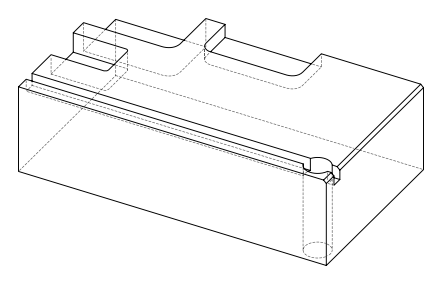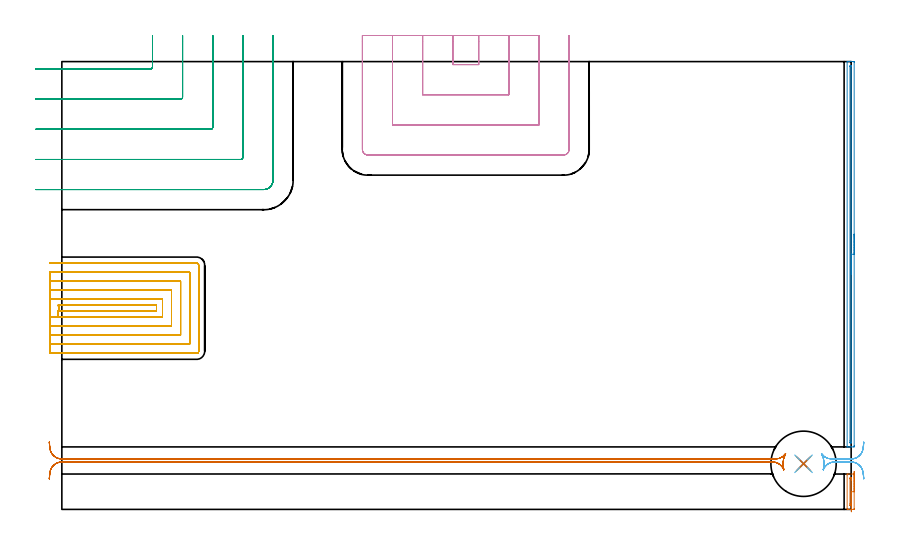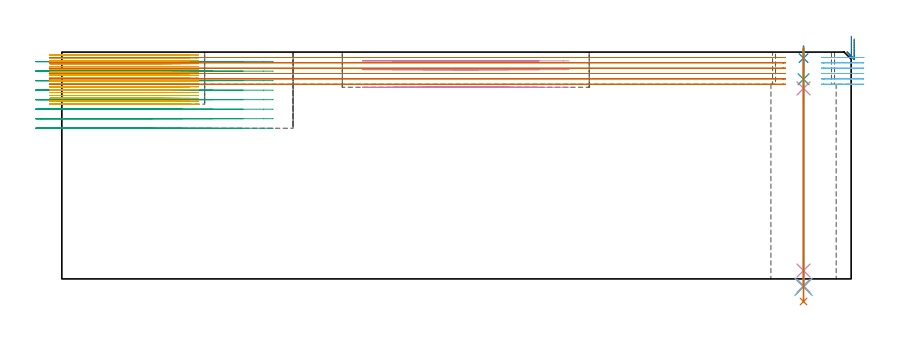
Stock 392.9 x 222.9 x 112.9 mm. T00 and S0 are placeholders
(PLAN: 13 operations, 8 tool changes, 75.9 min)
(1 AREA_MILL | FG_CHAMFER_SURFACE | UGT0205_001 | 0.43 min | 123 mm3)
(2 AREA_MILL_1 | FG_CHAMFER_SURFACE_1 | UGT0205_001 | 3.22 min | 1188 mm3)
(3 MILL_CORNER_NOTCH_RECTANGULAR | CORNER_NOTCH_RECTANGULAR | UGT0201_094 | Follow Part, ap 5, ae 75% | 11.85 min | 319804 mm3)
(4 MILL_SLOT | SLOT_PARTIAL_RECTANGULAR | UGT0201_094 | Follow Part, ap 5, ae 75% | 7.19 min | 120308 mm3)
(5 MILL_SLOT_1 | SLOT_PARTIAL_RECTANGULAR_1 | NXT0201_008 | Follow Part, ap 1.5, ae 75% | 41.08 min | 93508 mm3)
(6 MILL_RECTANGULAR_SLOT | SLOT_RECTANGULAR | NXT0201_011 | Follow Part, ap 3, ae 75% | 0.84 min | 5112 mm3)
(7 MILL_RECTANGULAR_SLOT_1 | SLOT_RECTANGULAR_1 | NXT0201_011 | Follow Part, ap 3, ae 75% | 9.14 min | 79796 mm3)
(8 SPOT_DRILL | STEP1HOLE | NXT0321_9005460120000 | 0.05 min | 134 mm3)
(9 DRILL_BLIND_HOLE_INTO_CENTER | STEP1HOLE | NXT0301_061 | 0.06 min | 621 mm3)
(10 GUN_DRILL_THROUGH_HOLE | STEP1HOLE | UGT0307_005 | 0.54 min | 5401 mm3)
(11 DRILL_TO_ENLARGE_THROUGH_HOLE | STEP1HOLE | NXT0301_102 | 0.48 min | 9177 mm3)
(12 DRILL_TO_ENLARGE_THROUGH_HOLE_1 | STEP1HOLE | NXT0301_102 | 0.48 min | 0 mm3)
(13 DRILL_TO_ENLARGE_THROUGH_HOLE_2 | STEP1HOLE | UGT0301_001 | 0.51 min | 71440 mm3)
(TOOL UGT0205_001 | Chamfer Mill 20 x 3 x 45 deg. | D20 FL50 Z2)
(TOOL UGT0201_094 | End mill 20 mm | D20 FL38 Z4)
(TOOL NXT0201_008 | ENDMILL 6mm [2P460-0600-NA 1630] | D6 FL26 Z6)
(TOOL NXT0201_011 | ENDMILL 12mm [2P460-1200-NA 1630] | D12 FL38 Z6)
(TOOL NXT0321_9005460120000 | NC Spot Drill, 142deg, 12mm, Carbide, Uncoated | D12 PA142 FL30 Z2)
(TOOL NXT0301_061 | Carbide Drill 9mm [860.1-0900-027A1-MM 2214] | D9 PA140 FL47 Z2)
(TOOL UGT0307_005 | Gun Drill 8.3 mm | D8.3 PA130 FL24 Z1)
(TOOL NXT0301_102 | Carbide Drill 13.5mm [860.1-1350-108A1-MM 2214] | D13.5 PA140 FL123 Z2)
(TOOL UGT0301_001 | Twist Drill 32.5 mm | D32.5 PA118 FL185 Z2)
(OP 1 AREA_MILL)
G17 G21 G94 G90
T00 M6
G54
G17 G0 G90 X394.4 Y18.8 S1061 M3
G43 Z122.9 H0
Z119.4
G94 G1 Y18.762 Z118.528 F250.
Y18.648 Z117.664
Y18.459 Z116.812
Y18.197 Z115.98
Y17.863 Z115.174
Y17.46 Z114.4
Y16.992 Z113.664
Y16.46 Z112.972
Y15.871 Z112.329
Y15.228 Z111.74
Y14.536 Z111.208
Y13.8 Z110.74
Y13.026 Z110.337
Y12.22 Z110.003
Y11.388 Z109.741
Y10.536 Z109.552
Y9.672 Z109.438
Y8.8 Z109.4
Y0.436
X394.398 Y0.222 Z109.402
X394.393 Y0.007 Z109.407
X393.97 Y0. Z109.83
X391.33 Z112.47
X390.907 Y0.01 Z112.893
X390.9 Y0.436 Z112.9
Y17.163
X390.907 Y17.59 Z112.893
X391.326 Y17.6 Z112.474
X393.962 Z109.838
X394.393 Y17.593 Z109.407
X394.398 Y17.378 Z109.402
X394.4 Y17.164 Z109.4
Y8.8
X392.986 Z110.814
Y2.176
X392.984 Y2.081 Z110.816
X392.982 Y2.035 Z110.818
X392.98 Y2.02 Z110.82
X392.849 Y2.01 Z110.951
X392.478 Y2.001 Z111.322
X392.407 Y2. Z111.393
X392.351 Y2.002 Z111.449
X392.337 Y2.005 Z111.463
X392.327 Y2.009 Z111.473
X392.321 Y2.028 Z111.479
X392.317 Y2.09 Z111.483
X392.316 Y2.197 Z111.484
X392.314 Y2.869 Z111.486
Y15.298
X392.316 Y15.403 Z111.484
X392.319 Y15.57 Z111.481
X392.321 Y15.584 Z111.479
X392.336 Y15.59 Z111.464
X392.387 Y15.595 Z111.413
X392.453 Y15.599 Z111.347
X392.551 Y15.6 Z111.249
X392.893 Z110.907
X392.949 Y15.598 Z110.851
X392.963 Y15.595 Z110.837
X392.973 Y15.591 Z110.827
X392.979 Y15.572 Z110.821
X392.983 Y15.51 Z110.817
X392.985 Y15.403 Z110.815
X392.986 Y15.299 Z110.814
Y14.627
Y8.8
Y7.928 Z110.852
Y7.064 Z110.966
Y6.212 Z111.155
Y5.38 Z111.417
Y4.574 Z111.751
Y3.8 Z112.154
Y3.064 Z112.623
Y2.372 Z113.154
Y1.729 Z113.743
Y1.14 Z114.386
Y0.608 Z115.078
Y0.14 Z115.814
Y-0.263 Z116.588
Y-0.597 Z117.394
Y-0.859 Z118.226
Y-1.048 Z119.078
Y-1.162 Z119.943
Y-1.2 Z120.814
G0 Z122.9
M5
M2
(OP 2 AREA_MILL_1)
G17 G21 G94 G90
T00 M6
G54
G17 G0 G90 X394.4 Y137. S1061 M3
G43 Z122.9 H0
Z119.4
G94 G1 Y136.962 Z118.528 F250.
Y136.848 Z117.663
Y136.659 Z116.812
Y136.397 Z115.98
Y136.063 Z115.174
Y135.66 Z114.4
Y135.192 Z113.664
Y134.66 Z112.972
Y134.071 Z112.329
Y133.428 Z111.74
Y132.736 Z111.208
Y132. Z110.74
Y131.226 Z110.337
Y130.42 Z110.003
Y129.588 Z109.741
Y128.736 Z109.552
Y127.872 Z109.438
Y127. Z109.4
Y31.683
X394.399 Y31.454 Z109.401
X394.391 Y31.102 Z109.405
X394.241 Y31.1 Z109.557
X393.09 Z110.706
X392.548 Z111.251
X391.872 Z111.927
X391.164 Z112.634
X390.906 Y31.11 Z112.892
X390.9 Y31.237 Z112.9
Y222.763
X390.906 Y222.89 Z112.892
X391.165 Y222.9 Z112.634
X391.872 Z111.927
X392.548 Z111.251
X393.09 Z110.706
X393.361 Z110.436
X393.97 Z109.827
X394.241 Z109.557
X394.391 Y222.898 Z109.405
X394.4 Y222.545 Z109.4
Y127.
X392.986 Z110.814
Y33.426
X392.983 Y33.24 Z110.817
X392.979 Y33.147 Z110.821
X392.977 Y33.11 Z110.823
X392.84 Y33.107 Z110.96
X392.566 Y33.104 Z111.234
X392.397 Y33.11 Z111.403
X392.321 Y33.122 Z111.479
X392.316 Y33.357 Z111.484
X392.315 Y33.464 Z111.485
X392.314 Y34.144 Z111.486
X392.315 Y220.43 Z111.485
X392.316 Y220.536 Z111.484
X392.321 Y220.867 Z111.479
X392.471 Y220.89 Z111.329
X392.735 Y220.895 Z111.065
X392.903 Y220.89 Z110.897
X392.979 Y220.878 Z110.821
X392.984 Y220.643 Z110.816
X392.985 Y220.536 Z110.815
X392.986 Y127. Z110.814
Y126.128 Z110.852
Y125.264 Z110.966
Y124.412 Z111.155
Y123.58 Z111.417
Y122.774 Z111.751
Y122. Z112.154
Y121.264 Z112.623
Y120.572 Z113.154
Y119.929 Z113.743
Y119.34 Z114.386
Y118.808 Z115.078
Y118.34 Z115.814
Y117.937 Z116.588
Y117.603 Z117.394
Y117.341 Z118.226
Y117.152 Z119.078
Y117.038 Z119.943
Y117. Z120.814
G0 Z122.9
M5
M2
(OP 3 MILL_CORNER_NOTCH_RECTANGULAR)
G17 G21 G94 G90
T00 M6
G54
G17 G0 G90 X-13. Y219.2 S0 M3
G43 Z122.9 H0
Z108.162
G94 G1 X-10. F250.
X44.106 F500.
G3 X45.1 Y220.194 R1.
G1 Y232.9
Y235.9 F250.
G0 Z122.9
X-13. Y204.2
Z108.162
G1 X-10.
X59.105 F500.
G3 X60.1 Y205.195 R1.
G1 Y232.9
Y235.9 F250.
G0 Z122.9
X-13. Y189.2
Z108.162
G1 X-10.
X74.105 F500.
G3 X75.1 Y190.195 R1.
G1 Y232.9
Y235.9 F250.
G0 Z122.9
X-13. Y174.2
Z108.162
G1 X-10.
X89.105 F500.
G3 X90.1 Y175.195 R1.
G1 Y232.9
Y235.9 F250.
G0 Z122.9
X-13. Y159.2
Z108.162
G1 X-10.
X100.5 F500.
G3 X105.1 Y163.8 R4.6
G1 Y232.9
Y235.9 F250.
G0 Z122.9
X-13. Y219.2
Z103.425
G1 X-10.
X44.106 F500.
G3 X45.1 Y220.194 R1.
G1 Y232.9
Y235.9 F250.
G0 Z122.9
X-13. Y204.2
Z103.425
G1 X-10.
X59.105 F500.
G3 X60.1 Y205.195 R1.
G1 Y232.9
Y235.9 F250.
G0 Z122.9
X-13. Y189.2
Z103.425
G1 X-10.
X74.105 F500.
G3 X75.1 Y190.195 R1.
G1 Y232.9
Y235.9 F250.
G0 Z122.9
X-13. Y174.2
Z103.425
G1 X-10.
X89.105 F500.
G3 X90.1 Y175.195 R1.
G1 Y232.9
Y235.9 F250.
G0 Z122.9
X-13. Y159.2
Z103.425
G1 X-10.
X100.5 F500.
G3 X105.1 Y163.8 R4.6
G1 Y232.9
Y235.9 F250.
G0 Z122.9
X-13. Y219.2
Z98.687
G1 X-10.
X44.106 F500.
G3 X45.1 Y220.194 R1.
G1 Y232.9
Y235.9 F250.
G0 Z122.9
X-13. Y204.2
Z98.687
G1 X-10.
X59.105 F500.
G3 X60.1 Y205.195 R1.
G1 Y232.9
Y235.9 F250.
G0 Z122.9
X-13. Y189.2
Z98.687
G1 X-10.
X74.105 F500.
G3 X75.1 Y190.195 R1.
G1 Y232.9
Y235.9 F250.
G0 Z122.9
X-13. Y174.2
Z98.687
G1 X-10.
X89.105 F500.
G3 X90.1 Y175.195 R1.
G1 Y232.9
Y235.9 F250.
G0 Z122.9
X-13. Y159.2
Z98.687
G1 X-10.
X100.5 F500.
G3 X105.1 Y163.8 R4.6
G1 Y232.9
Y235.9 F250.
G0 Z122.9
X-13. Y219.2
Z93.95
G1 X-10.
X44.106 F500.
G3 X45.1 Y220.194 R1.
G1 Y232.9
Y235.9 F250.
G0 Z122.9
X-13. Y204.2
Z93.95
G1 X-10.
X59.105 F500.
G3 X60.1 Y205.195 R1.
G1 Y232.9
Y235.9 F250.
G0 Z122.9
X-13. Y189.2
Z93.95
G1 X-10.
X74.105 F500.
G3 X75.1 Y190.195 R1.
G1 Y232.9
Y235.9 F250.
G0 Z122.9
X-13. Y174.2
Z93.95
G1 X-10.
X89.105 F500.
G3 X90.1 Y175.195 R1.
G1 Y232.9
Y235.9 F250.
G0 Z122.9
X-13. Y159.2
Z93.95
G1 X-10.
X100.5 F500.
G3 X105.1 Y163.8 R4.6
G1 Y232.9
Y235.9 F250.
G0 Z122.9
X-13. Y219.2
Z89.212
G1 X-10.
X44.106 F500.
G3 X45.1 Y220.194 R1.
G1 Y232.9
Y235.9 F250.
G0 Z122.9
X-13. Y204.2
Z89.212
G1 X-10.
X59.105 F500.
G3 X60.1 Y205.195 R1.
G1 Y232.9
Y235.9 F250.
G0 Z122.9
X-13. Y189.2
Z89.212
G1 X-10.
X74.105 F500.
G3 X75.1 Y190.195 R1.
G1 Y232.9
Y235.9 F250.
G0 Z122.9
X-13. Y174.2
Z89.212
G1 X-10.
X89.105 F500.
G3 X90.1 Y175.195 R1.
G1 Y232.9
Y235.9 F250.
G0 Z122.9
X-13. Y159.2
Z89.212
G1 X-10.
X100.5 F500.
G3 X105.1 Y163.8 R4.6
G1 Y232.9
Y235.9 F250.
G0 Z122.9
X-13. Y219.2
Z84.475
G1 X-10.
X44.106 F500.
G3 X45.1 Y220.194 R1.
G1 Y232.9
Y235.9 F250.
G0 Z122.9
X-13. Y204.2
Z84.475
G1 X-10.
X59.105 F500.
G3 X60.1 Y205.195 R1.
G1 Y232.9
Y235.9 F250.
G0 Z122.9
X-13. Y189.2
Z84.475
G1 X-10.
X74.105 F500.
G3 X75.1 Y190.195 R1.
G1 Y232.9
Y235.9 F250.
G0 Z122.9
X-13. Y174.2
Z84.475
G1 X-10.
X89.105 F500.
G3 X90.1 Y175.195 R1.
G1 Y232.9
Y235.9 F250.
G0 Z122.9
X-13. Y159.2
Z84.475
G1 X-10.
X100.5 F500.
G3 X105.1 Y163.8 R4.6
G1 Y232.9
Y235.9 F250.
G0 Z122.9
X-13. Y219.2
Z79.737
G1 X-10.
X44.106 F500.
G3 X45.1 Y220.194 R1.
G1 Y232.9
Y235.9 F250.
G0 Z122.9
X-13. Y204.2
Z79.737
G1 X-10.
X59.105 F500.
G3 X60.1 Y205.195 R1.
G1 Y232.9
Y235.9 F250.
G0 Z122.9
X-13. Y189.2
Z79.737
G1 X-10.
X74.105 F500.
G3 X75.1 Y190.195 R1.
G1 Y232.9
Y235.9 F250.
G0 Z122.9
X-13. Y174.2
Z79.737
G1 X-10.
X89.105 F500.
G3 X90.1 Y175.195 R1.
G1 Y232.9
Y235.9 F250.
G0 Z122.9
X-13. Y159.2
Z79.737
G1 X-10.
X100.5 F500.
G3 X105.1 Y163.8 R4.6
G1 Y232.9
Y235.9 F250.
G0 Z122.9
X-13. Y219.2
Z75.
G1 X-10.
X44.106 F500.
G3 X45.1 Y220.194 R1.
G1 Y232.9
Y235.9 F250.
G0 Z122.9
X-13. Y204.2
Z75.
G1 X-10.
X59.105 F500.
G3 X60.1 Y205.195 R1.
G1 Y232.9
Y235.9 F250.
G0 Z122.9
X-13. Y189.2
Z75.
G1 X-10.
X74.105 F500.
G3 X75.1 Y190.195 R1.
G1 Y232.9
Y235.9 F250.
G0 Z122.9
X-13. Y174.2
Z75.
G1 X-10.
X89.105 F500.
G3 X90.1 Y175.195 R1.
G1 Y232.9
Y235.9 F250.
G0 Z122.9
X-13. Y159.2
Z75.
G1 X-10.
X100.5 F500.
G3 X105.1 Y163.8 R4.6
G1 Y232.9
Y235.9 F250.
G0 Z122.9
M5
M2
(OP 4 MILL_SLOT)
G17 G21 G94 G90
T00 M6
G54
G17 G0 G90 X194.6 Y235.9 S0 M3
G43 Z122.9 H0
Z108.525
G94 G1 Y232.9 F250.
Y221.4 F500.
X207.5
Y232.9
Y235.9 F250.
X179.6
Y232.9
Y206.4 F500.
X222.5
Y232.9
Y235.9 F250.
X164.6
Y232.9
Y191.4 F500.
X237.5
Y232.9
Y235.9 F250.
X149.6
Y232.9
Y179.2 F500.
G3 X152.4 Y176.4 R2.8
G1 X249.7
G3 X252.5 Y179.2 R2.8
G1 Y232.9
Y235.9 F250.
G0 X194.6 Z104.15
G1 Y232.9
Y221.4 F500.
X207.5
Y232.9
Y235.9 F250.
X179.6
Y232.9
Y206.4 F500.
X222.5
Y232.9
Y235.9 F250.
X164.6
Y232.9
Y191.4 F500.
X237.5
Y232.9
Y235.9 F250.
X149.6
Y232.9
Y179.2 F500.
G3 X152.4 Y176.4 R2.8
G1 X249.7
G3 X252.5 Y179.2 R2.8
G1 Y232.9
Y235.9 F250.
G0 X194.6 Z99.775
G1 Y232.9
Y221.4 F500.
X207.5
Y232.9
Y235.9 F250.
X179.6
Y232.9
Y206.4 F500.
X222.5
Y232.9
Y235.9 F250.
X164.6
Y232.9
Y191.4 F500.
X237.5
Y232.9
Y235.9 F250.
X149.6
Y232.9
Y179.2 F500.
G3 X152.4 Y176.4 R2.8
G1 X249.7
G3 X252.5 Y179.2 R2.8
G1 Y232.9
Y235.9 F250.
G0 X194.6 Z95.4
G1 Y232.9
Y221.4 F500.
X207.5
Y232.9
Y235.9 F250.
X179.6
Y232.9
Y206.4 F500.
X222.5
Y232.9
Y235.9 F250.
X164.6
Y232.9
Y191.4 F500.
X237.5
Y232.9
Y235.9 F250.
X149.6
Y232.9
Y179.2 F500.
G3 X152.4 Y176.4 R2.8
G1 X249.7
G3 X252.5 Y179.2 R2.8
G1 Y232.9
Y235.9 F250.
G0 Z122.9
M5
M2
(OP 5 MILL_SLOT_1)
G17 G21 G94 G90
T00 M6
G54
G17 G0 G90 X-6. Y95.7 S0 M3
G43 Z122.9 H1
Z111.461
G94 G1 X-3. F250.
X-1.873 F500.
Y98.7
G3 X-1.873 Y101.6 R3.
G1 X47.1
Y98.7
X-1.873
Y95.7
X50.1
Y104.6
X-3.
X-6. F250.
Y91.2
X-3.
X54.6 F500.
Y109.1
X-3.
X-6. F250.
Y86.7
X-3.
X59.1 F500.
Y113.6
X-3.
X-6. F250.
Y82.2
X-3.
X63.6 F500.
Y118.1
X-3.
X-6. F250.
Y77.7
X-3.
X67.1 F500.
G3 X68.1 Y78.7 R1.
G1 Y121.6
G3 X67.1 Y122.6 R1.
G1 X-3.
X-6. F250.
G0 Y95.7 Z110.022
G1 X-3.
X-1.873 F500.
Y98.7
G3 X-1.873 Y101.6 R3.
G1 X47.1
Y98.7
X-1.873
Y95.7
X50.1
Y104.6
X-3.
X-6. F250.
Y91.2
X-3.
X54.6 F500.
Y109.1
X-3.
X-6. F250.
Y86.7
X-3.
X59.1 F500.
Y113.6
X-3.
X-6. F250.
Y82.2
X-3.
X63.6 F500.
Y118.1
X-3.
X-6. F250.
Y77.7
X-3.
X67.1 F500.
G3 X68.1 Y78.7 R1.
G1 Y121.6
G3 X67.1 Y122.6 R1.
G1 X-3.
X-6. F250.
G0 Y95.7 Z108.583
G1 X-3.
X-1.873 F500.
Y98.7
G3 X-1.873 Y101.6 R3.
G1 X47.1
Y98.7
X-1.873
Y95.7
X50.1
Y104.6
X-3.
X-6. F250.
Y91.2
X-3.
X54.6 F500.
Y109.1
X-3.
X-6. F250.
Y86.7
X-3.
X59.1 F500.
Y113.6
X-3.
X-6. F250.
Y82.2
X-3.
X63.6 F500.
Y118.1
X-3.
X-6. F250.
Y77.7
X-3.
X67.1 F500.
G3 X68.1 Y78.7 R1.
G1 Y121.6
G3 X67.1 Y122.6 R1.
G1 X-3.
X-6. F250.
G0 Y95.7 Z107.144
G1 X-3.
X-1.873 F500.
Y98.7
G3 X-1.873 Y101.6 R3.
G1 X47.1
Y98.7
X-1.873
Y95.7
X50.1
Y104.6
X-3.
X-6. F250.
Y91.2
X-3.
X54.6 F500.
Y109.1
X-3.
X-6. F250.
Y86.7
X-3.
X59.1 F500.
Y113.6
X-3.
X-6. F250.
Y82.2
X-3.
X63.6 F500.
Y118.1
X-3.
X-6. F250.
Y77.7
X-3.
X67.1 F500.
G3 X68.1 Y78.7 R1.
G1 Y121.6
G3 X67.1 Y122.6 R1.
G1 X-3.
X-6. F250.
G0 Y95.7 Z105.705
G1 X-3.
X-1.873 F500.
Y98.7
G3 X-1.873 Y101.6 R3.
G1 X47.1
Y98.7
X-1.873
Y95.7
X50.1
Y104.6
X-3.
X-6. F250.
Y91.2
X-3.
X54.6 F500.
Y109.1
X-3.
X-6. F250.
Y86.7
X-3.
X59.1 F500.
Y113.6
X-3.
X-6. F250.
Y82.2
X-3.
X63.6 F500.
Y118.1
X-3.
X-6. F250.
Y77.7
X-3.
X67.1 F500.
G3 X68.1 Y78.7 R1.
G1 Y121.6
G3 X67.1 Y122.6 R1.
G1 X-3.
X-6. F250.
G0 Y95.7 Z104.267
G1 X-3.
X-1.873 F500.
Y98.7
G3 X-1.873 Y101.6 R3.
G1 X47.1
Y98.7
X-1.873
Y95.7
X50.1
Y104.6
X-3.
X-6. F250.
Y91.2
X-3.
X54.6 F500.
Y109.1
X-3.
X-6. F250.
Y86.7
X-3.
X59.1 F500.
Y113.6
X-3.
X-6. F250.
Y82.2
X-3.
X63.6 F500.
Y118.1
X-3.
X-6. F250.
Y77.7
X-3.
X67.1 F500.
G3 X68.1 Y78.7 R1.
G1 Y121.6
G3 X67.1 Y122.6 R1.
G1 X-3.
X-6. F250.
G0 Y95.7 Z102.828
G1 X-3.
X-1.873 F500.
Y98.7
G3 X-1.873 Y101.6 R3.
G1 X47.1
Y98.7
X-1.873
Y95.7
X50.1
Y104.6
X-3.
X-6. F250.
Y91.2
X-3.
X54.6 F500.
Y109.1
X-3.
X-6. F250.
Y86.7
X-3.
X59.1 F500.
Y113.6
X-3.
X-6. F250.
Y82.2
X-3.
X63.6 F500.
Y118.1
X-3.
X-6. F250.
Y77.7
X-3.
X67.1 F500.
G3 X68.1 Y78.7 R1.
G1 Y121.6
G3 X67.1 Y122.6 R1.
G1 X-3.
X-6. F250.
G0 Y95.7 Z101.389
G1 X-3.
X-1.873 F500.
Y98.7
G3 X-1.873 Y101.6 R3.
G1 X47.1
Y98.7
X-1.873
Y95.7
X50.1
Y104.6
X-3.
X-6. F250.
Y91.2
X-3.
X54.6 F500.
Y109.1
X-3.
X-6. F250.
Y86.7
X-3.
X59.1 F500.
Y113.6
X-3.
X-6. F250.
Y82.2
X-3.
X63.6 F500.
Y118.1
X-3.
X-6. F250.
Y77.7
X-3.
X67.1 F500.
G3 X68.1 Y78.7 R1.
G1 Y121.6
G3 X67.1 Y122.6 R1.
G1 X-3.
X-6. F250.
G0 Y95.7 Z99.95
G1 X-3.
X-1.873 F500.
Y98.7
G3 X-1.873 Y101.6 R3.
G1 X47.1
Y98.7
X-1.873
Y95.7
X50.1
Y104.6
X-3.
X-6. F250.
Y91.2
X-3.
X54.6 F500.
Y109.1
X-3.
X-6. F250.
Y86.7
X-3.
X59.1 F500.
Y113.6
X-3.
X-6. F250.
Y82.2
X-3.
X63.6 F500.
Y118.1
X-3.
X-6. F250.
Y77.7
X-3.
X67.1 F500.
G3 X68.1 Y78.7 R1.
G1 Y121.6
G3 X67.1 Y122.6 R1.
G1 X-3.
X-6. F250.
G0 Y95.7 Z98.511
G1 X-3.
X-1.873 F500.
Y98.7
G3 X-1.873 Y101.6 R3.
G1 X47.1
Y98.7
X-1.873
Y95.7
X50.1
Y104.6
X-3.
X-6. F250.
Y91.2
X-3.
X54.6 F500.
Y109.1
X-3.
X-6. F250.
Y86.7
X-3.
X59.1 F500.
Y113.6
X-3.
X-6. F250.
Y82.2
X-3.
X63.6 F500.
Y118.1
X-3.
X-6. F250.
Y77.7
X-3.
X67.1 F500.
G3 X68.1 Y78.7 R1.
G1 Y121.6
G3 X67.1 Y122.6 R1.
G1 X-3.
X-6. F250.
G0 Y95.7 Z97.072
G1 X-3.
X-1.873 F500.
Y98.7
G3 X-1.873 Y101.6 R3.
G1 X47.1
Y98.7
X-1.873
Y95.7
X50.1
Y104.6
X-3.
X-6. F250.
Y91.2
X-3.
X54.6 F500.
Y109.1
X-3.
X-6. F250.
Y86.7
X-3.
X59.1 F500.
Y113.6
X-3.
X-6. F250.
Y82.2
X-3.
X63.6 F500.
Y118.1
X-3.
X-6. F250.
Y77.7
X-3.
X67.1 F500.
G3 X68.1 Y78.7 R1.
G1 Y121.6
G3 X67.1 Y122.6 R1.
G1 X-3.
X-6. F250.
G0 Y95.7 Z95.633
G1 X-3.
X-1.873 F500.
Y98.7
G3 X-1.873 Y101.6 R3.
G1 X47.1
Y98.7
X-1.873
Y95.7
X50.1
Y104.6
X-3.
X-6. F250.
Y91.2
X-3.
X54.6 F500.
Y109.1
X-3.
X-6. F250.
Y86.7
X-3.
X59.1 F500.
Y113.6
X-3.
X-6. F250.
Y82.2
X-3.
X63.6 F500.
Y118.1
X-3.
X-6. F250.
Y77.7
X-3.
X67.1 F500.
G3 X68.1 Y78.7 R1.
G1 Y121.6
G3 X67.1 Y122.6 R1.
G1 X-3.
X-6. F250.
G0 Y95.7 Z94.194
G1 X-3.
X-1.873 F500.
Y98.7
G3 X-1.873 Y101.6 R3.
G1 X47.1
Y98.7
X-1.873
Y95.7
X50.1
Y104.6
X-3.
X-6. F250.
Y91.2
X-3.
X54.6 F500.
Y109.1
X-3.
X-6. F250.
Y86.7
X-3.
X59.1 F500.
Y113.6
X-3.
X-6. F250.
Y82.2
X-3.
X63.6 F500.
Y118.1
X-3.
X-6. F250.
Y77.7
X-3.
X67.1 F500.
G3 X68.1 Y78.7 R1.
G1 Y121.6
G3 X67.1 Y122.6 R1.
G1 X-3.
X-6. F250.
G0 Y95.7 Z92.756
G1 X-3.
X-1.873 F500.
Y98.7
G3 X-1.873 Y101.6 R3.
G1 X47.1
Y98.7
X-1.873
Y95.7
X50.1
Y104.6
X-3.
X-6. F250.
Y91.2
X-3.
X54.6 F500.
Y109.1
X-3.
X-6. F250.
Y86.7
X-3.
X59.1 F500.
Y113.6
X-3.
X-6. F250.
Y82.2
X-3.
X63.6 F500.
Y118.1
X-3.
X-6. F250.
Y77.7
X-3.
X67.1 F500.
G3 X68.1 Y78.7 R1.
G1 Y121.6
G3 X67.1 Y122.6 R1.
G1 X-3.
X-6. F250.
G0 Y95.7 Z91.317
G1 X-3.
X-1.873 F500.
Y98.7
G3 X-1.873 Y101.6 R3.
G1 X47.1
Y98.7
X-1.873
Y95.7
X50.1
Y104.6
X-3.
X-6. F250.
Y91.2
X-3.
X54.6 F500.
Y109.1
X-3.
X-6. F250.
Y86.7
X-3.
X59.1 F500.
Y113.6
X-3.
X-6. F250.
Y82.2
X-3.
X63.6 F500.
Y118.1
X-3.
X-6. F250.
Y77.7
X-3.
X67.1 F500.
G3 X68.1 Y78.7 R1.
G1 Y121.6
G3 X67.1 Y122.6 R1.
G1 X-3.
X-6. F250.
G0 Y95.7 Z89.878
G1 X-3.
X-1.873 F500.
Y98.7
G3 X-1.873 Y101.6 R3.
G1 X47.1
Y98.7
X-1.873
Y95.7
X50.1
Y104.6
X-3.
X-6. F250.
Y91.2
X-3.
X54.6 F500.
Y109.1
X-3.
X-6. F250.
Y86.7
X-3.
X59.1 F500.
Y113.6
X-3.
X-6. F250.
Y82.2
X-3.
X63.6 F500.
Y118.1
X-3.
X-6. F250.
Y77.7
X-3.
X67.1 F500.
G3 X68.1 Y78.7 R1.
G1 Y121.6
G3 X67.1 Y122.6 R1.
G1 X-3.
X-6. F250.
G0 Y95.7 Z88.439
G1 X-3.
X-1.873 F500.
Y98.7
G3 X-1.873 Y101.6 R3.
G1 X47.1
Y98.7
X-1.873
Y95.7
X50.1
Y104.6
X-3.
X-6. F250.
Y91.2
X-3.
X54.6 F500.
Y109.1
X-3.
X-6. F250.
Y86.7
X-3.
X59.1 F500.
Y113.6
X-3.
X-6. F250.
Y82.2
X-3.
X63.6 F500.
Y118.1
X-3.
X-6. F250.
Y77.7
X-3.
X67.1 F500.
G3 X68.1 Y78.7 R1.
G1 Y121.6
G3 X67.1 Y122.6 R1.
G1 X-3.
X-6. F250.
G0 Y95.7 Z87.
G1 X-3.
X-1.873 F500.
Y98.7
G3 X-1.873 Y101.6 R3.
G1 X47.1
Y98.7
X-1.873
Y95.7
X50.1
Y104.6
X-3.
X-6. F250.
Y91.2
X-3.
X54.6 F500.
Y109.1
X-3.
X-6. F250.
Y86.7
X-3.
X59.1 F500.
Y113.6
X-3.
X-6. F250.
Y82.2
X-3.
X63.6 F500.
Y118.1
X-3.
X-6. F250.
Y77.7
X-3.
X67.1 F500.
G3 X68.1 Y78.7 R1.
G1 Y121.6
G3 X67.1 Y122.6 R1.
G1 X-3.
X-6. F250.
G0 Z122.9
M5
M2
(OP 6 MILL_RECTANGULAR_SLOT)
G17 G21 G94 G90
T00 M6
G54
G17 G0 G90 X399.313 Y33.068 S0 M3
G43 Z122.9 H1
Z110.233
G94 G1 X398.818 Y30.109 F250.
G2 X392.9 Y25.1 R6. F500.
G1 X383.111
G2 X378.122 Y27.766 R6.
G1 X378.113 Y27.761
G2 X379.015 Y19.745 R10.25
G1 X379.024 Y19.742
G2 X384.629 Y23.6 R6.
G1 X392.9
G2 X398.818 Y18.588 R6.
G1 X399.312 Y15.629 F250.
G0 X399.17 Y33.486 Z107.567
G1 X398.87 Y30.501
G2 X392.9 Y25.1 R6. F500.
G1 X383.111
G2 X378.122 Y27.766 R6.
G1 X378.113 Y27.761
G2 X379.015 Y19.745 R10.25
G1 X379.024 Y19.742
G2 X384.629 Y23.6 R6.
G1 X392.9
G2 X398.87 Y18.199 R6.
G1 X399.17 Y15.214 F250.
G0 Y33.486 Z104.9
G1 X398.87 Y30.501
G2 X392.9 Y25.1 R6. F500.
G1 X383.111
G2 X378.122 Y27.766 R6.
G1 X378.113 Y27.761
G2 X379.015 Y19.745 R10.25
G1 X379.024 Y19.742
G2 X384.629 Y23.6 R6.
G1 X392.9
G2 X398.87 Y18.199 R6.
G1 X399.17 Y15.214 F250.
G0 Y33.486 Z102.233
G1 X398.87 Y30.501
G2 X392.9 Y25.1 R6. F500.
G1 X383.111
G2 X378.122 Y27.766 R6.
G1 X378.113 Y27.761
G2 X379.015 Y19.745 R10.25
G1 X379.024 Y19.742
G2 X384.629 Y23.6 R6.
G1 X392.9
G2 X398.87 Y18.199 R6.
G1 X399.17 Y15.214 F250.
G0 Y33.486 Z99.567
G1 X398.87 Y30.501
G2 X392.9 Y25.1 R6. F500.
G1 X383.111
G2 X378.122 Y27.766 R6.
G1 X378.113 Y27.761
G2 X379.015 Y19.745 R10.25
G1 X379.024 Y19.742
G2 X384.629 Y23.6 R6.
G1 X392.9
G2 X398.87 Y18.199 R6.
G1 X399.17 Y15.214 F250.
G0 Y33.486 Z96.9
G1 X398.87 Y30.501
G2 X392.9 Y25.1 R6. F500.
G1 X383.111
G2 X378.122 Y27.766 R6.
G1 X378.113 Y27.761
G2 X379.015 Y19.745 R10.25
G1 X379.024 Y19.742
G2 X384.629 Y23.6 R6.
G1 X392.9
G2 X398.87 Y18.199 R6.
G1 X399.17 Y15.214 F250.
G0 Z122.9
M5
M2
(OP 7 MILL_RECTANGULAR_SLOT_1)
G17 G21 G94 G90
T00 M6
G54
G17 G0 G90 X-6.163 Y14.951 S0 M3
G43 Z122.9 H1
Z110.233
G94 G1 X-5.99 Y17.946 F250.
G2 X0. Y23.6 R6. F500.
G1 X353.771
G2 X359.376 Y19.742 R6.
G1 X359.385 Y19.745
G2 X360.287 Y27.761 R10.25
G1 X360.278 Y27.766
G2 X355.289 Y25.1 R6.
G1 X0.
G2 X-5.99 Y30.754 R6.
G1 X-6.163 Y33.749 F250.
G0 X-6.27 Y15.214 Z107.567
G1 X-5.97 Y18.199
G2 X0. Y23.6 R6. F500.
G1 X353.771
G2 X359.376 Y19.742 R6.
G1 X359.385 Y19.745
G2 X360.287 Y27.761 R10.25
G1 X360.278 Y27.766
G2 X355.289 Y25.1 R6.
G1 X0.
G2 X-5.97 Y30.501 R6.
G1 X-6.27 Y33.486 F250.
G0 Y15.214 Z104.9
G1 X-5.97 Y18.199
G2 X0. Y23.6 R6. F500.
G1 X353.771
G2 X359.376 Y19.742 R6.
G1 X359.385 Y19.745
G2 X360.287 Y27.761 R10.25
G1 X360.278 Y27.766
G2 X355.289 Y25.1 R6.
G1 X0.
G2 X-5.97 Y30.501 R6.
G1 X-6.27 Y33.486 F250.
G0 Y15.214 Z102.233
G1 X-5.97 Y18.199
G2 X0. Y23.6 R6. F500.
G1 X353.771
G2 X359.376 Y19.742 R6.
G1 X359.385 Y19.745
G2 X360.287 Y27.761 R10.25
G1 X360.278 Y27.766
G2 X355.289 Y25.1 R6.
G1 X0.
G2 X-5.97 Y30.501 R6.
G1 X-6.27 Y33.486 F250.
G0 Y15.214 Z99.567
G1 X-5.97 Y18.199
G2 X0. Y23.6 R6. F500.
G1 X353.771
G2 X359.376 Y19.742 R6.
G1 X359.385 Y19.745
G2 X360.287 Y27.761 R10.25
G1 X360.278 Y27.766
G2 X355.289 Y25.1 R6.
G1 X0.
G2 X-5.97 Y30.501 R6.
G1 X-6.27 Y33.486 F250.
G0 Y15.214 Z96.9
G1 X-5.97 Y18.199
G2 X0. Y23.6 R6. F500.
G1 X353.771
G2 X359.376 Y19.742 R6.
G1 X359.385 Y19.745
G2 X360.287 Y27.761 R10.25
G1 X360.278 Y27.766
G2 X355.289 Y25.1 R6.
G1 X0.
G2 X-5.97 Y30.501 R6.
G1 X-6.27 Y33.486 F250.
G0 Z122.9
M5
M2
(OP 8 SPOT_DRILL)
G17 G21 G94 G90
T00 M6
G54
G17 G0 G90 X369.2 Y22.7 S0 M3
G43 Z122.9 H0
G94 G81 G98 Z109.9 F250. R115.9
G80
M5
M2
(OP 9 DRILL_BLIND_HOLE_INTO_CENTER)
G17 G21 G94 G90
T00 M6
G54
G17 G0 G90 X369.2 Y22.7 S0 M3
G43 Z122.9 H1
G94 G81 G98 Z99.4 F250. R114.9
G80
M5
M2
(OP 10 GUN_DRILL_THROUGH_HOLE)
G17 G21 G94 G90
T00 M6
G54
G17 G0 G90 X369.2 Y22.7 M8
G43 Z122.9 H0
Z109.404
S716 M3
G94 G1 Z94.825 F125. M26
G4 X.084
Z4.15 F250.
G4 X.084
Z-3.435 F125.
G4 X.084
M5
M9
G0 Z109.404
Z122.9
M2
(OP 11 DRILL_TO_ENLARGE_THROUGH_HOLE)
G17 G21 G94 G90
T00 M6
G54
G17 G0 G90 X369.2 Y22.7 S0 M3
G43 Z122.9 H1
G94 G73 G98 Z-3.957 F250. Q12.984 R114.9
G80
M5
M2
(OP 12 DRILL_TO_ENLARGE_THROUGH_HOLE_1)
G17 G21 G94 G90
T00 M6
G54
G17 G0 G90 X369.2 Y22.7 S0 M3
G43 Z122.9 H1
G94 G73 G98 Z-3.957 F250. Q12.984 R114.9
G80
M5
M2
(OP 13 DRILL_TO_ENLARGE_THROUGH_HOLE_2)
G17 G21 G94 G90
T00 M6
G54
G17 G0 G90 X369.2 Y22.7 S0 M3
G43 Z122.9 H0
G94 G73 G98 Z-11.264 F250. Q31.041 R114.9
G80
M5
M2
